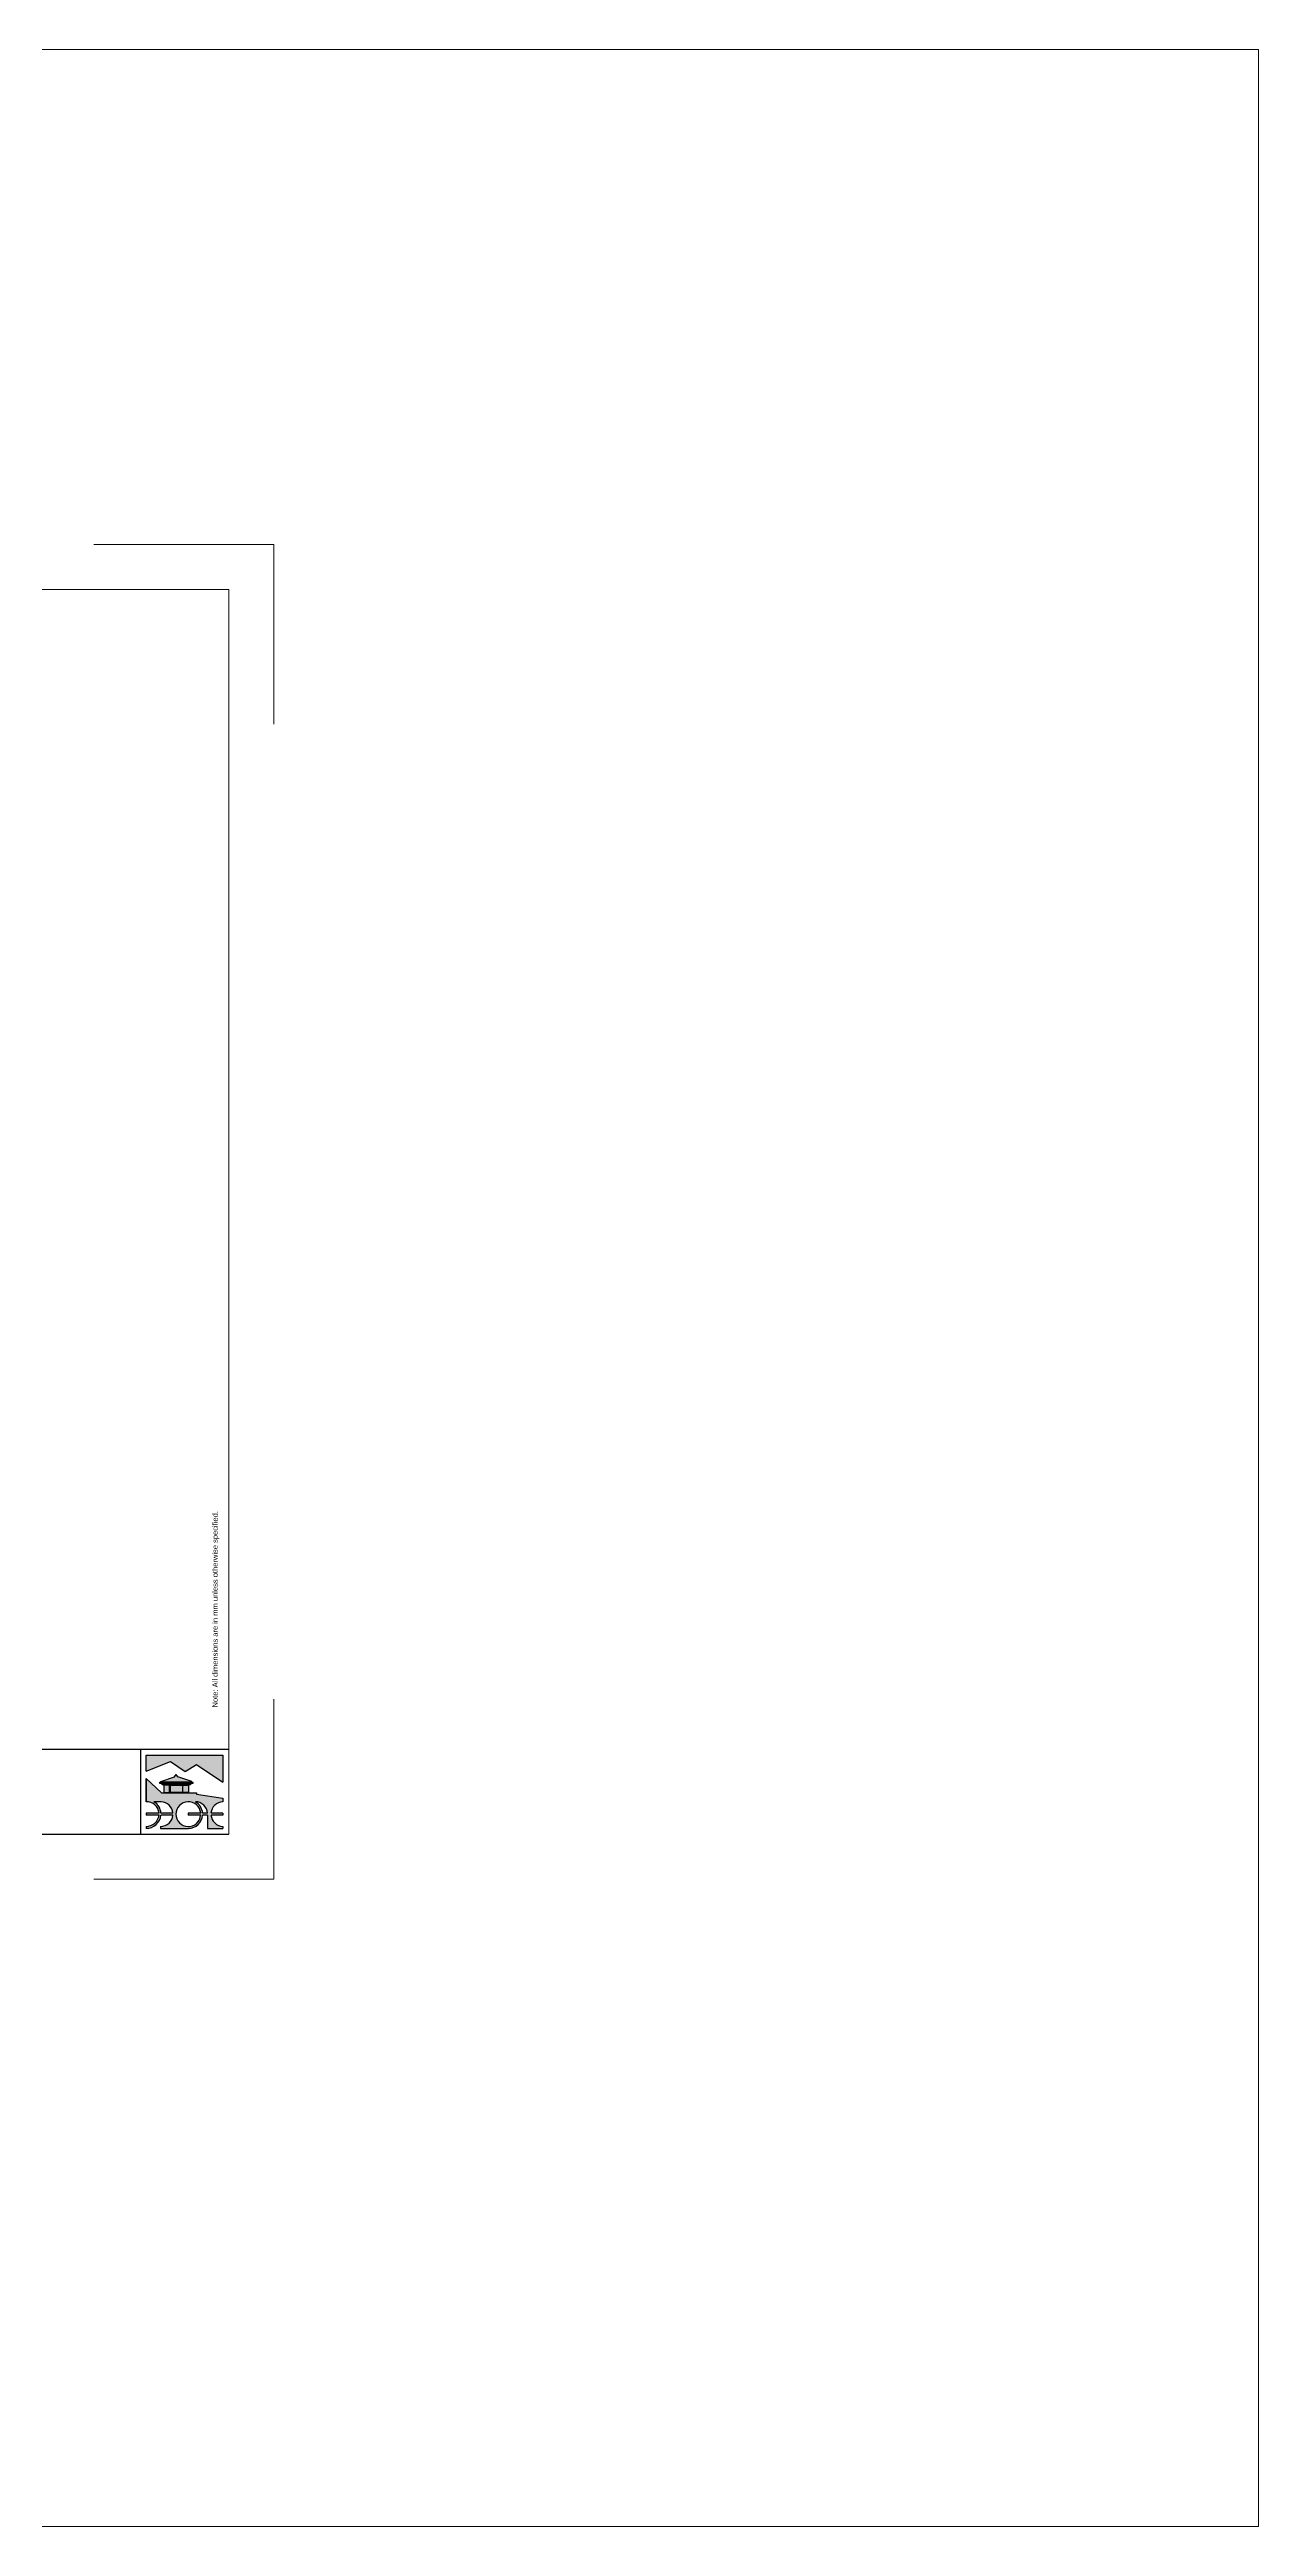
# Model space of a CAD drawing. Header units: inches. Extents: x 527934 to 2134587, y -408734 to 227304.
# Drawn here: x 1969602 to 2009952, y -51169 to 31514 of the extents above; entities that cross this region are included whole.
import ezdxf

# ---------------------------------------------------------------- set-up
doc = ezdxf.new("R2010")
doc.units = ezdxf.units.IN
doc.header["$MEASUREMENT"] = 0
for name, color, linetype, lineweight in [('dim', 253, 'Continuous', 9), ('partition wall', 5, 'Continuous', 20), ('TITLE THIN', 7, 'Continuous', 25)]:
    doc.layers.add(name, color=color, linetype=linetype, lineweight=lineweight)
doc.layers.add('paper', color=4, linetype='Continuous', lineweight=0, plot=False)
doc.styles.add('style1', font='arial.ttf')

# ---------------------------------------------------------------- blocks, each defined once
blk = doc.blocks.new('12')
at = {"layer": 'TITLE THIN'}
blk.add_hatch(color=256, dxfattribs=at).paths.add_polyline_path([(866309, -470587), (864688, -470587), (864688, -470925), (865201, -470721), (865517, -470933), (865752, -470788), (866309, -471159)])
h = blk.add_hatch(color=256, dxfattribs=at)
h.paths.add_polyline_path([(866309, -471573), (866309, -471501), (865751, -471414), (865751, -471387), (865012, -471387), (864688, -471081), (864688, -471573, -0.406693), (864963, -471815), (864688, -471815), (864688, -471855), (864963, -471855, -0.382198), (864688, -472097), (864688, -472137, 0.386251), (865003, -471855), (865256, -471855, -0.391099), (864995, -472097), (864995, -472137), (865586, -472137, 0.390246), (865883, -471855), (865989, -471855), (865989, -472137), (866309, -472137), (866309, -472097, -0.378308), (866061, -471855), (866309, -471855), (866309, -471815), (866061, -471815, -0.377761)])
h.paths.add_polyline_path([(865843, -471815), (865578, -471815), (865578, -471855), (865843, -471855, -26.183531)], flags=17)
h.paths.add_polyline_path([(865256, -471815), (865003, -471815, 0.249939), (864853, -471573), (865007, -471573, -0.377761)], flags=17)
h.paths.add_polyline_path([(865733, -471573, -0.387177), (865989, -471815), (865883, -471815, 0.250114)], flags=16)
h = blk.add_hatch(color=256, dxfattribs=at)
h.paths.add_polyline_path([(865361, -471048), (865325, -470995), (865290, -471048), (865001, -471143), (865001, -471150), (865653, -471150), (865653, -471144)])
h.paths.add_polyline_path([(865675, -471160), (864976, -471160), (864976, -471184), (865675, -471184)])
h.paths.add_polyline_path([(865624, -471194), (865027, -471194), (865027, -471216), (865624, -471216)])
h.paths.add_polyline_path([(865455, -471226), (865196, -471226), (865196, -471377), (865455, -471377)])
h.paths.add_polyline_path([(865186, -471226), (865066, -471226), (865066, -471377), (865186, -471377)])
h.paths.add_polyline_path([(865585, -471226), (865464, -471226), (865464, -471377), (865585, -471377)])
for p, q in [((864688, -470925), (865201, -470721)), ((864688, -471081), (865012, -471387)), ((864688, -471081), (864688, -471573)), ((864688, -471573), (864688, -471081)), ((865001, -471143), (865290, -471048)), ((865001, -471150), (865001, -471143)), ((865001, -471150), (865653, -471150)), ((865201, -470721), (865517, -470933)), ((865290, -471048), (865325, -470995)), ((865361, -471048), (865325, -470995)), ((865653, -471144), (865361, -471048)), ((865517, -470933), (865752, -470788)), ((865653, -471150), (865653, -471144)), ((865752, -470788), (866309, -471159)), ((865007, -471573), (864853, -471573)), ((865012, -471387), (865751, -471387)), ((865751, -471387), (865751, -471414)), ((865751, -471414), (866309, -471501)), ((866309, -471501), (866309, -471573)), ((864688, -471815), (864688, -471855)), ((864963, -471815), (864688, -471815)), ((864963, -471855), (864688, -471855)), ((864688, -472097), (864688, -472137)), ((864995, -472097), (864995, -472131)), ((864995, -472097), (864995, -472137)), ((864995, -472137), (865586, -472137)), ((865256, -471815), (865003, -471815)), ((865256, -471855), (865003, -471855)), ((865578, -471815), (865578, -471855)), ((865843, -471815), (865578, -471815)), ((865843, -471855), (865578, -471855)), ((865989, -471815), (865883, -471815)), ((865989, -471855), (865883, -471855)), ((865989, -471855), (865989, -472137)), ((865989, -472137), (866309, -472137)), ((866309, -471815), (866061, -471815)), ((866309, -471855), (866061, -471855)), ((866309, -471815), (866309, -471855)), ((866309, -472097), (866309, -472137))]:
    blk.add_line(p, q, dxfattribs=at)
for points in [[(864688, -470925), (864688, -470587), (866309, -470587), (866309, -471159)], [(865186, -471226), (865066, -471226), (865066, -471377), (865186, -471377)], [(865186, -471377), (865186, -471226)], [(865196, -471226), (865455, -471226)], [(865196, -471226), (865196, -471377)], [(865455, -471377), (865196, -471377)], [(865455, -471226), (865455, -471377)], [(865464, -471226), (865585, -471226), (865585, -471377), (865464, -471377)], [(865464, -471377), (865464, -471226)]]:
    blk.add_lwpolyline(points, dxfattribs=at)
for points in [[(864976, -471160), (865675, -471160), (865675, -471184), (864976, -471184)], [(865027, -471194), (865624, -471194), (865624, -471216), (865027, -471216)]]:
    blk.add_lwpolyline(points, close=True, dxfattribs=at)
for centre, radius, start, end in [((864701, -471834), 262, 4.3183, 92.8433), ((864701, -471834), 302, 3.7459, 59.8777), ((864994, -471835), 262, 4.4292, 87.2077), ((865581, -471835), 262, 4.3644, 355.6157), ((865581, -471835), 302, 3.7858, 59.9554), ((865728, -471835), 262, 4.3853, 89.0464), ((866322, -471835), 262, 92.7923, 175.5708), ((864690, -471822), 274, 269.5831, 353.2503), ((864690, -471822), 314, 269.6364, 354.1129), ((864994, -471835), 262, 270.1709, 355.6125), ((865581, -471835), 302, 270.9248, 356.1969), ((866322, -471835), 262, 184.3195, 267.2077)]:
    blk.add_arc(centre, radius, start, end, dxfattribs=at)

msp = doc.modelspace()

# ---------------------------------------------------------------- linework, layer by layer
at = {"layer": 'dim', "ltscale": 400}
msp.add_lwpolyline([(1917082.5, 13493), (1975582.5, 13493), (1975582.5, -28057), (1917082.5, -28057)], close=True, dxfattribs=at)
at = {"layer": 'paper'}
for points in [[(1971082.5, 14993), (1977082.5, 14993), (1977082.5, 8993)], [(1977082.5, -23557), (1977082.5, -29557), (1971082.5, -29557)]]:
    msp.add_lwpolyline(points, dxfattribs=at)
at = {"layer": 'partition wall', "color": 3, "ltscale": 0.25}
msp.add_lwpolyline([(1895595, 31514), (2009952.5, 31514), (2009952.5, -51169), (1895595, -51169)], close=True, dxfattribs=at)
at = {"layer": 'TITLE THIN'}
for p, q in [((1975582.5, -25230.6), (1917082.5, -25230.6)), ((1972634.3, -25230.6), (1972634.3, -28057)), ((1917832.5, -28057), (1975582.5, -28057))]:
    msp.add_line(p, q, dxfattribs=at)

# ---------------------------------------------------------------- block references
at = {"layer": 'TITLE THIN', "xscale": 1.577492959331721, "yscale": 1.577492959331721, "zscale": 1.577492959331746}
msp.add_blockref('12', (608785.7, 716926.7), dxfattribs=at)

# ---------------------------------------------------------------- texts
at = {"layer": 'TITLE THIN', "insert": (1975036, -23829.5), "char_height": 180, "width": 20191.125, "attachment_point": 1, "rotation": 90, "style": 'style1'}
msp.add_mtext('Note: All dimensions are in mm unless otherwise specified.', dxfattribs=at)

doc.saveas('drawing.dxf')
